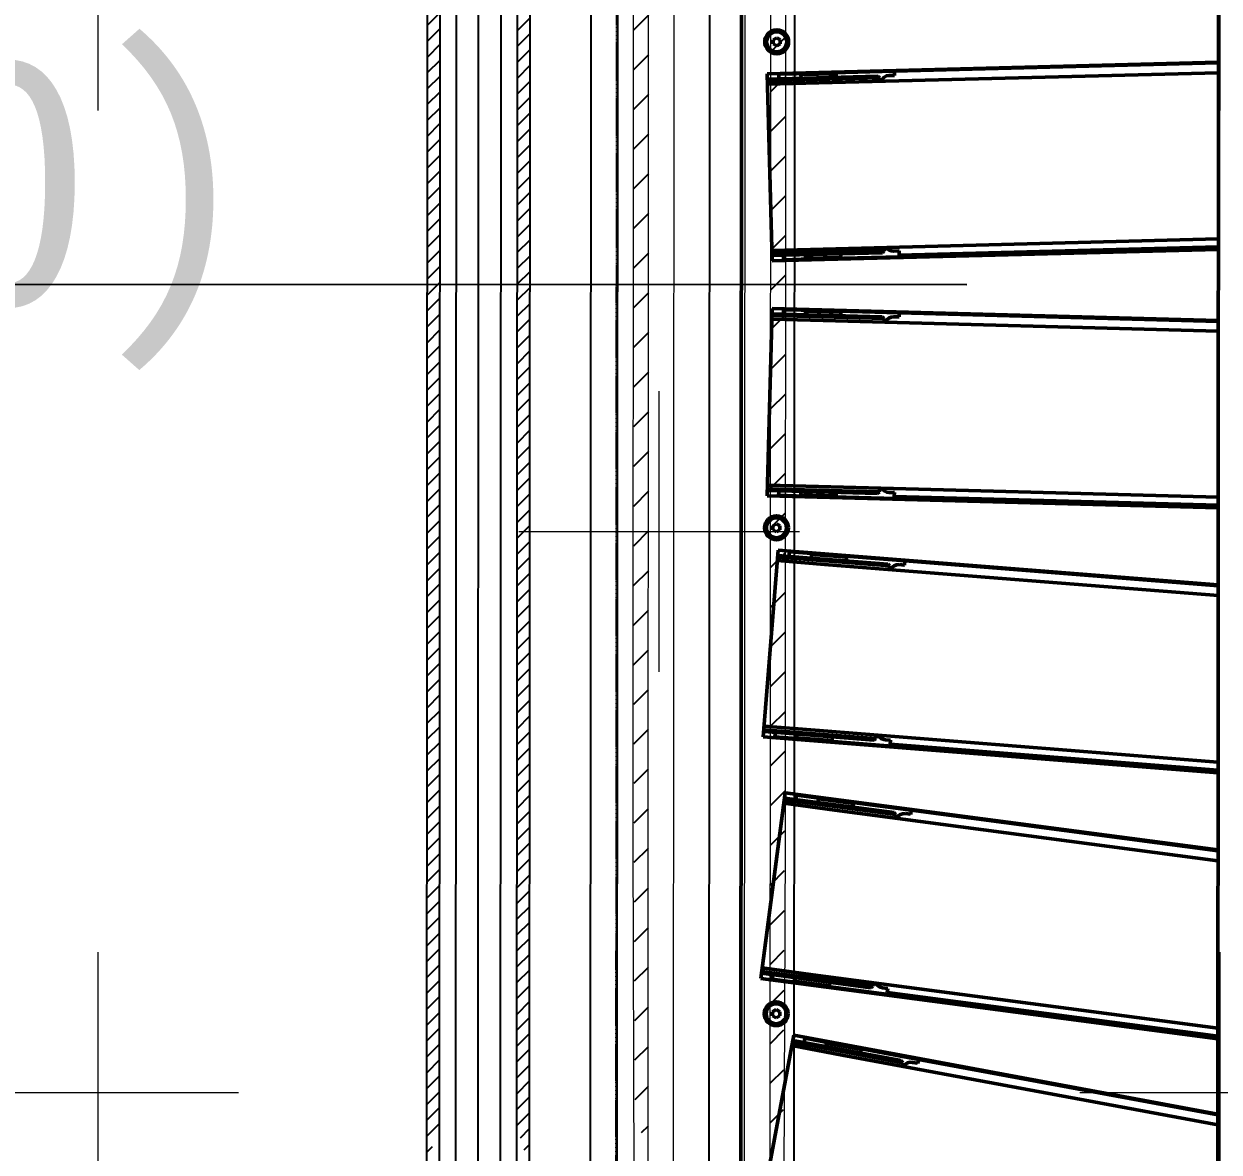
# Model space of a CAD drawing. Header units: millimetres. Extents: x 845401 to 948039, y 511594 to 550263.
# Drawn here: x 912148 to 912824, y 536149 to 536787 of the extents above; entities that cross this region are included whole.
import ezdxf

# ---------------------------------------------------------------- set-up
doc = ezdxf.new("R2010")
doc.units = ezdxf.units.MM
doc.linetypes.add('CENTER', pattern=[0])
doc.linetypes.add('DASHED', pattern=[0.75, 0.5, -0.25])
for name, color, linetype in [('00', 7, 'Continuous'), ('3中心线层', 1, 'CENTER'), ('4文字层', 3, 'Continuous'), ('4虚线层', 6, 'DASHED'), ('5剖面线层', 2, 'Continuous')]:
    doc.layers.add(name, color=color, linetype=linetype)
doc.layers.add('A-剖-0.10mm.......SECT-L01', color=255, linetype='Continuous', lineweight=18)
doc.layers.add('可见 (ISO)', color=7, linetype='Continuous', lineweight=50)
pattern_1 = [(135, (-285.949, -2598.693), (-11.22532, -11.22532), [])]

# ---------------------------------------------------------------- blocks, each defined once
blk = doc.blocks.new('*U100472')
at = {"layer": '5剖面线层'}
h = blk.add_hatch(dxfattribs=at)
h.set_pattern_fill('ANSI31', color=256, scale=2, angle=-90, style=0)
h.set_pattern_definition([(315, (-3679.253, 1891.92), (4.490128, 4.490128), [])])
h.paths.add_polyline_path([(-1921.69, 1032.02), (-1921.69, 1536.52), (-1922.19, 1537.02), (-1924.69, 1537.02), (-1924.69, 1530.02), (-1924.69, 1515.02), (-1926.69, 1515.02), (-1928.69, 1515.02), (-1928.69, 1032.02)])
h.paths.add_polyline_path([(-1924.69, 549.02), (-1924.69, 534.02), (-1924.69, 527.02), (-1922.19, 527.02), (-1921.69, 527.52), (-1921.69, 1032.02), (-1928.69, 1032.02), (-1928.69, 549.02), (-1926.69, 549.02)])
h.paths.add_polyline_path([(-1972.69, 1032.02), (-1972.69, 1515.02), (-1974.69, 1515.02), (-1976.69, 1515.02), (-1976.69, 1530.02), (-1976.69, 1537.02), (-1979.19, 1537.02), (-1979.69, 1536.52), (-1979.69, 1032.02)])
h.paths.add_polyline_path([(-1972.69, 549.02), (-1972.69, 1032.02), (-1979.69, 1032.02), (-1979.69, 527.52), (-1979.19, 527.02), (-1976.69, 527.02), (-1976.69, 534.02), (-1976.69, 549.02), (-1974.69, 549.02)])
h = blk.add_hatch(dxfattribs=at)
h.set_pattern_fill('ANSI31', color=256, scale=5, angle=90, style=0)
h.set_pattern_definition(pattern_1)
h.paths.add_polyline_path([(-1862.94, 817.02), (-1861.95, 554.01, 0.413109), (-1859.95, 552.02), (-1854.44, 552.02), (-1854.44, 1512.02), (-1859.95, 1512.02, 0.413109), (-1861.95, 1510.03), (-1862.94, 1247.02)])
h = blk.add_hatch(dxfattribs=at)
h.set_pattern_fill('ANSI31', color=256, scale=5, angle=90, style=0)
h.set_pattern_definition(pattern_1)
h.paths.add_polyline_path([(-1785.44, 552.02), (-1779.93, 552.02, 0.413109), (-1777.93, 554.01), (-1776.94, 817.02), (-1776.94, 1247.02), (-1777.93, 1510.03, 0.413109), (-1779.93, 1512.02), (-1785.44, 1512.02)])
blk.add_line((-1771.94, 402.02), (-1771.94, 1662.02))
at = {"color": 7, "linetype": 'Continuous', "lineweight": 25}
for p, q in [((-1979.69, 1636.52), (-1979.69, 427.52)), ((-1921.69, 427.52), (-1921.69, 1636.52)), ((-1886.94, 1622.02), (-1886.94, 442.02)), ((-1972.69, 449.02), (-1972.69, 1615.02)), ((-1963.19, 1615.02), (-1963.19, 449.02)), ((-1938.19, 449.02), (-1938.19, 1615.02)), ((-1928.69, 1615.02), (-1928.69, 449.02)), ((-1872.06, 452.02), (-1872.06, 1612.02))]:
    blk.add_line(p, q, dxfattribs=at)
at = {"color": 7, "linetype": 'Continuous', "lineweight": 15}
for p, q in [((-1854.44, 1612.02), (-1854.44, 452.02)), ((-1785.44, 452.02), (-1785.44, 1612.02)), ((-1861.95, 1610.03), (-1862.94, 1347.02)), ((-1776.94, 1347.02), (-1777.93, 1610.03)), ((-1839.94, 1597.02), (-1839.94, 467.02)), ((-1799.94, 467.02), (-1799.94, 1597.02)), ((-1862.94, 1347.02), (-1862.94, 717.02)), ((-1776.94, 717.02), (-1776.94, 1347.02))]:
    blk.add_line(p, q, dxfattribs=at)
at = {"layer": '3中心线层', "linetype": 'ByBlock', "ltscale": 2}
blk.add_line((-1819.94, 319.02), (-1819.94, 1702.02), dxfattribs=at)
at = {"layer": '3中心线层'}
for p, q in [((-1950.69, 1647.02), (-1950.69, 417.02)), ((-1674.26, 1032.02), (-3340.95, 1032.02))]:
    blk.add_line(p, q, dxfattribs=at)
at = {"layer": '4虚线层', "linetype": 'DASHED', "lineweight": 18}
blk.add_line((-1872.83, 452.02), (-1872.83, 1612.02), dxfattribs=at)
blk = doc.blocks.new('单件分离新结构核图')
at = {"layer": '可见 (ISO)'}
for p, q in [((4619086.37, 893985.08), (4619086.37, 896285.08)), ((4618816.37, 894565.97), (4618816.37, 896020.19)), ((4618834.37, 895431.73), (4618836.37, 895432.89)), ((4618834.37, 895429.42), (4618834.37, 895431.73)), ((4618836.37, 895432.89), (4618838.37, 895431.73)), ((4618838.37, 895431.73), (4618838.37, 895429.42)), ((4618836.37, 895428.27), (4618834.37, 895429.42)), ((4618838.37, 895429.42), (4618836.37, 895428.27)), ((4618831.07, 895412.49), (4619086.37, 895419.18)), ((4618903.07, 895413.9), (4619086.37, 895418.7)), ((4618833.84, 895306.53), (4618831.07, 895412.49)), ((4618893.61, 895411.15), (4618831.14, 895409.51)), ((4618831.17, 895408.51), (4618894.68, 895410.18)), ((4618837.59, 895412.18), (4618837.58, 895412.66)), ((4618847.59, 895412.44), (4618837.59, 895412.18)), ((4618837.63, 895410.68), (4618837.59, 895412.18)), ((4618837.65, 895409.68), (4618837.63, 895410.68)), ((4618903.07, 895413.9), (4618847.59, 895412.44)), ((4618850.1, 895412.01), (4618870.09, 895412.53)), ((4618850.1, 895412.01), (4618850.15, 895410.01)), ((4618860.23, 895407.27), (4619086.37, 895413.2)), ((4618870.09, 895412.53), (4618870.14, 895410.53)), ((4618893.61, 895411.15), (4618894.68, 895410.18)), ((4618894.68, 895410.18), (4618894.77, 895408.18)), ((4618900.07, 895411.52), (4618903.01, 895411.6)), ((4618903.13, 895411.6), (4618903.01, 895411.6)), ((4618903.07, 895413.9), (4618903.13, 895411.6)), ((4618914.26, 895414.19), (4618914.25, 895414.67)), ((4618920.85, 895414.85), (4618920.86, 895414.36)), ((4618860.23, 895407.27), (4618831.22, 895406.51)), ((4619086.37, 895319.16), (4618862.69, 895313.31)), ((4618833.68, 895312.55), (4618862.69, 895313.31)), ((4618897.25, 895312.23), (4618833.73, 895310.57)), ((4618833.76, 895309.55), (4618896.25, 895311.18)), ((4619086.37, 895313.14), (4618833.84, 895306.53)), ((4618840.3, 895308.72), (4618840.27, 895309.72)), ((4618840.3, 895308.72), (4618840.34, 895307.22)), ((4618850.33, 895307.48), (4618914.01, 895309.15)), ((4618852.82, 895308.05), (4618852.77, 895310.05)), ((4618852.82, 895308.05), (4618872.81, 895308.57)), ((4618872.81, 895308.57), (4618872.76, 895310.57)), ((4618896.25, 895311.18), (4618897.25, 895312.23)), ((4618897.25, 895312.23), (4618897.23, 895314.21)), ((4618905.61, 895312.23), (4618902.67, 895312.15)), ((4618905.61, 895312.23), (4618905.73, 895312.23)), ((4618905.73, 895312.23), (4618905.79, 895309.93)), ((4618905.79, 895309.93), (4619086.37, 895314.66)), ((4618914.01, 895309.15), (4618917.01, 895309.23)), ((4618917.01, 895309.23), (4618923.61, 895309.4)), ((4618917.02, 895308.71), (4618917.01, 895309.23)), ((4618923.61, 895309.4), (4618926.61, 895309.48)), ((4618923.61, 895309.4), (4618923.62, 895308.88)), ((4618926.61, 895309.48), (4619086.37, 895313.66)), ((4618840.34, 895307.22), (4618850.33, 895307.48)), ((4618840.35, 895306.7), (4618840.34, 895307.22)), ((4618831.07, 895173.66), (4618833.84, 895279.63)), ((4618833.74, 895275.61), (4618897.25, 895273.95)), ((4618896.23, 895274.97), (4618833.76, 895276.61)), ((4618833.84, 895279.63), (4619086.37, 895273.01)), ((4618840.27, 895276.44), (4618840.3, 895277.44)), ((4618840.3, 895277.44), (4618840.34, 895278.94)), ((4618840.34, 895278.94), (4618840.35, 895279.46)), ((4618850.33, 895278.68), (4618840.34, 895278.94)), ((4618905.82, 895277.22), (4618850.33, 895278.68)), ((4618852.82, 895278.11), (4618852.77, 895276.11)), ((4618852.82, 895278.11), (4618872.81, 895277.59)), ((4618872.81, 895277.59), (4618872.76, 895275.59)), ((4618896.23, 895274.97), (4618897.25, 895273.95)), ((4618902.7, 895275), (4618905.63, 895274.93)), ((4618905.75, 895274.92), (4618905.63, 895274.93)), ((4618905.82, 895277.22), (4618905.75, 895274.92)), ((4618905.82, 895277.22), (4619086.37, 895272.5)), ((4618917.01, 895276.93), (4618917.02, 895277.45)), ((4618923.62, 895277.28), (4618923.61, 895276.76)), ((4618862.69, 895272.85), (4618833.68, 895273.61)), ((4618862.69, 895272.85), (4619086.37, 895266.99)), ((4618897.25, 895273.95), (4618897.23, 895271.95)), ((4619086.37, 895166.98), (4618831.07, 895173.66)), ((4618831.14, 895176.64), (4618893.64, 895175.01)), ((4618894.68, 895176), (4618831.17, 895177.66)), ((4618831.22, 895179.64), (4618860.23, 895178.88)), ((4618837.58, 895173.49), (4618837.59, 895173.97)), ((4618837.63, 895175.47), (4618837.59, 895173.97)), ((4618837.59, 895173.97), (4618847.59, 895173.71)), ((4618837.63, 895175.47), (4618837.65, 895176.47)), ((4618847.59, 895173.71), (4618911.26, 895172.04)), ((4618850.1, 895174.15), (4618850.15, 895176.15)), ((4618850.1, 895174.15), (4618870.09, 895173.62)), ((4618855.08, 895173.52), (4618855.1, 895174.02)), ((4619086.37, 895172.96), (4618860.23, 895178.88)), ((4618865.08, 895173.25), (4618865.09, 895173.75)), ((4618870.09, 895173.62), (4618870.14, 895175.62)), ((4618893.64, 895175.01), (4618894.68, 895176)), ((4618894.68, 895176), (4618894.77, 895177.98)), ((4618903.03, 895175.56), (4618900.1, 895175.64)), ((4618903.03, 895175.56), (4618903.15, 895175.56)), ((4618903.15, 895175.56), (4618903.09, 895173.26)), ((4618903.09, 895173.26), (4619086.37, 895168.46)), ((4618911.26, 895172.04), (4618914.26, 895171.97)), ((4618914.25, 895171.48), (4618914.26, 895171.97)), ((4618914.26, 895171.97), (4618920.86, 895171.79)), ((4618920.86, 895171.79), (4618920.85, 895171.31)), ((4618920.86, 895171.79), (4618923.86, 895171.71)), ((4618923.86, 895171.71), (4619086.37, 895167.46)), ((4618834.37, 895156.73), (4618836.37, 895157.89)), ((4618834.37, 895154.42), (4618834.37, 895156.73)), ((4618836.37, 895153.27), (4618834.37, 895154.42)), ((4618836.37, 895157.89), (4618838.37, 895156.73)), ((4618838.37, 895154.42), (4618836.37, 895153.27)), ((4618838.37, 895156.73), (4618838.37, 895154.42)), ((4618828.99, 895037.26), (4618837.31, 895142.94)), ((4618899.37, 895135.07), (4618837.07, 895139.97)), ((4618837.31, 895142.94), (4619086.37, 895123.33)), ((4618843.56, 895139.46), (4618843.64, 895140.45)), ((4618843.64, 895140.45), (4618843.76, 895141.95)), ((4618843.76, 895141.95), (4618843.8, 895142.43)), ((4618853.73, 895141.17), (4618843.76, 895141.95)), ((4618909.06, 895136.81), (4618853.73, 895141.17)), ((4618856.18, 895140.47), (4618856.02, 895138.48)), ((4618856.18, 895140.47), (4618876.12, 895138.9)), ((4618865.76, 895134.7), (4618836.84, 895136.98)), ((4618837, 895138.97), (4618900.33, 895133.99)), ((4618865.76, 895134.7), (4619086.37, 895117.34)), ((4618876.12, 895138.9), (4618875.96, 895136.91)), ((4618899.37, 895135.07), (4618900.33, 895133.99)), ((4618900.33, 895133.99), (4618900.21, 895131.99)), ((4618905.83, 895134.76), (4618908.76, 895134.53)), ((4618908.88, 895134.52), (4618908.76, 895134.53)), ((4618909.06, 895136.81), (4618908.88, 895134.52)), ((4618909.06, 895136.81), (4619086.37, 895122.86)), ((4618920.22, 895135.93), (4618920.26, 895136.41)), ((4618926.84, 895135.89), (4618926.8, 895135.41)), ((4618829.23, 895040.28), (4618891.54, 895035.37)), ((4618892.64, 895036.31), (4618829.31, 895041.29)), ((4618829.46, 895043.27), (4618858.38, 895040.99)), ((4618835.64, 895038.77), (4618835.52, 895037.27)), ((4618835.64, 895038.77), (4618835.72, 895039.77)), ((4618848.02, 895036.79), (4618848.18, 895038.79)), ((4619086.37, 895023.05), (4618858.38, 895040.99)), ((4618892.64, 895036.31), (4618892.84, 895038.28)), ((4619086.37, 895017.01), (4618828.99, 895037.26)), ((4618835.48, 895036.75), (4618835.52, 895037.27)), ((4618835.52, 895037.27), (4618845.49, 895036.49)), ((4618845.49, 895036.49), (4618908.99, 895031.49)), ((4618848.02, 895036.79), (4618867.96, 895035.22)), ((4618867.96, 895035.22), (4618868.12, 895037.22)), ((4618891.54, 895035.37), (4618892.64, 895036.31)), ((4618900.96, 895035.43), (4618898.03, 895035.66)), ((4618901.08, 895035.42), (4618900.9, 895033.13)), ((4618900.9, 895033.13), (4619086.37, 895018.53)), ((4618900.96, 895035.43), (4618901.08, 895035.42)), ((4618908.99, 895031.49), (4618911.98, 895031.26)), ((4618911.94, 895030.73), (4618911.98, 895031.26)), ((4618911.98, 895031.26), (4618918.56, 895030.74)), ((4618918.56, 895030.74), (4618918.52, 895030.22)), ((4618918.56, 895030.74), (4618921.55, 895030.5)), ((4618921.55, 895030.5), (4619086.37, 895017.53)), ((4619079.27, 895018.09), (4619079.35, 895019.09)), ((4619085.25, 895017.62), (4619085.33, 895018.62)), ((4618827.62, 894900.54), (4618841.46, 895005.64)), ((4618841.46, 895005.64), (4619086.37, 894973.39)), ((4618847.65, 895002.78), (4618847.85, 895004.27)), ((4618847.85, 895004.27), (4618847.91, 895004.79)), ((4618857.76, 895002.96), (4618847.85, 895004.27)), ((4618869.44, 894995.88), (4618840.67, 894999.67)), ((4618840.93, 895001.65), (4618903.92, 894993.36)), ((4618903.02, 894994.48), (4618841.06, 895002.64)), ((4618847.52, 895001.79), (4618847.65, 895002.78)), ((4618912.79, 894995.72), (4618857.76, 895002.96)), ((4618860.17, 895002.14), (4618859.91, 895000.16)), ((4618860.17, 895002.14), (4618880, 894999.53)), ((4618880, 894999.53), (4618879.74, 894997.55)), ((4618869.44, 894995.88), (4619086.37, 894967.32)), ((4618903.02, 894994.48), (4618903.92, 894993.36)), ((4618903.92, 894993.36), (4618903.7, 894991.37)), ((4618909.46, 894993.84), (4618912.37, 894993.46)), ((4618912.49, 894993.44), (4618912.37, 894993.46)), ((4618912.79, 894995.72), (4618912.49, 894993.44)), ((4618912.79, 894995.72), (4619086.37, 894972.87)), ((4618923.89, 894994.26), (4618923.96, 894994.77)), ((4618930.5, 894993.91), (4618930.43, 894993.4)), ((4618828.01, 894903.5), (4618889.99, 894895.34)), ((4618891.13, 894896.22), (4618828.14, 894904.51)), ((4618828.4, 894906.47), (4618857.17, 894902.68)), ((4618834.34, 894901.66), (4618834.47, 894902.65)), ((4619086.37, 894872.51), (4618857.17, 894902.68)), ((4619086.37, 894866.48), (4618827.62, 894900.54)), ((4618834.08, 894899.69), (4618834.14, 894900.17)), ((4618834.34, 894901.66), (4618834.14, 894900.17)), ((4618834.14, 894900.17), (4618844.06, 894898.86)), ((4618844.06, 894898.86), (4618907.21, 894890.55)), ((4618846.6, 894899.03), (4618846.86, 894901.02)), ((4618846.6, 894899.03), (4618866.43, 894896.42)), ((4618866.43, 894896.42), (4618866.69, 894898.4)), ((4618889.99, 894895.34), (4618891.13, 894896.22)), ((4618891.13, 894896.22), (4618891.43, 894898.17)), ((4618899.39, 894894.91), (4618896.48, 894895.29)), ((4618899.51, 894894.89), (4618899.21, 894892.61)), ((4618899.21, 894892.61), (4619086.37, 894867.97)), ((4618899.39, 894894.91), (4618899.51, 894894.89)), ((4618907.21, 894890.55), (4618910.18, 894890.16)), ((4618910.12, 894889.68), (4618910.18, 894890.16)), ((4618910.18, 894890.16), (4618916.73, 894889.3)), ((4618916.73, 894889.3), (4618916.67, 894888.82)), ((4618916.73, 894889.3), (4618919.7, 894888.9)), ((4618834.37, 894881.73), (4618836.37, 894882.89)), ((4618836.37, 894882.89), (4618838.37, 894881.73)), ((4618919.7, 894888.9), (4619086.37, 894866.96)), ((4618834.37, 894879.42), (4618834.37, 894881.73)), ((4618836.37, 894878.27), (4618834.37, 894879.42)), ((4618838.37, 894879.42), (4618836.37, 894878.27)), ((4618838.37, 894881.73), (4618838.37, 894879.42)), ((4619076.55, 894868.25), (4619076.68, 894869.25)), ((4618826.96, 894764.18), (4618846.28, 894868.4)), ((4618873.71, 894857.24), (4618845.19, 894862.53)), ((4618845.55, 894864.5), (4618908.02, 894852.92)), ((4618907.18, 894854.09), (4618845.74, 894865.48)), ((4618846.28, 894868.4), (4619086.37, 894823.91)), ((4618852.14, 894864.29), (4618852.32, 894865.28)), ((4618852.32, 894865.28), (4618852.59, 894866.75)), ((4618852.59, 894866.75), (4618852.68, 894867.22)), ((4618862.42, 894864.93), (4618852.59, 894866.75)), ((4618916.99, 894854.81), (4618862.42, 894864.93)), ((4618864.79, 894863.98), (4618864.43, 894862.01)), ((4618864.79, 894863.98), (4618884.46, 894860.34)), ((4619082.5, 894867.47), (4619082.63, 894868.46)), ((4618873.71, 894857.24), (4619086.37, 894817.83)), ((4618884.46, 894860.34), (4618884.09, 894858.37)), ((4618907.18, 894854.09), (4618908.02, 894852.92)), ((4618908.02, 894852.92), (4618907.69, 894850.94)), ((4618913.57, 894853.11), (4618916.46, 894852.57)), ((4618916.58, 894852.55), (4618916.46, 894852.57)), ((4618916.99, 894854.81), (4618916.58, 894852.55)), ((4618916.99, 894854.81), (4619086.37, 894823.42)), ((4618928.01, 894852.77), (4618928.09, 894853.24)), ((4618934.58, 894852.04), (4618934.5, 894851.57))]:
    blk.add_line(p, q, dxfattribs=at)
for centre, radius in [((4618836.37, 895430.58), 6.75), ((4618836.37, 895430.58), 5.67), ((4618836.37, 895155.58), 6.75), ((4618836.37, 895155.58), 5.67), ((4618836.37, 894880.58), 6.75), ((4618836.37, 894880.58), 5.67)]:
    blk.add_circle(centre, radius, dxfattribs=at)
for centre, major_axis, start_param, end_param in [((4618900.2, 895406.52), (-0.13, 5), 0, 1.202528), ((4618902.54, 895317.15), (0.13, -5), 5.306775, 6.283185), ((4618902.57, 895270.01), (0.13, 5), 0, 1.202528), ((4618900.23, 895180.64), (-0.13, -5), 5.306775, 6.283185), ((4618905.44, 895129.77), (0.39, 4.98), 0, 1.202528), ((4618898.42, 895040.65), (-0.39, -4.98), 5.306775, 6.283185), ((4618908.8, 894988.88), (0.65, 4.96), 0, 1.202528), ((4618897.13, 894900.25), (-0.65, -4.96), 5.306775, 6.283185), ((4618912.66, 894848.19), (0.91, 4.92), 0, 1.202528)]:
    blk.add_ellipse(centre, major_axis=major_axis, ratio=0.99863, start_param=start_param, end_param=end_param, dxfattribs=at)
blk = doc.blocks.new('C线')
at = {"xscale": -1, "rotation": 179.9712508777102}
blk.add_blockref('*U100472', (996226.29, 476508.66, 12.69), dxfattribs=at)
at = {"layer": 'A-剖-0.10mm.......SECT-L01', "color": 1, "rotation": 359.9712527628268}
blk.add_blockref('单件分离新结构核图', (-3624841.16, -417498.02, 12.69), dxfattribs=at)
at = {"layer": '4文字层', "insert": (994151.95, 475606.54, 12.69), "char_height": 140, "width": 865.6028, "attachment_point": 3, "rotation": 359.97125}
blk.add_mtext('H+3900(+600)', dxfattribs=at)
blk = doc.blocks.new('BC线平台')
at = {"layer": 'A-剖-0.10mm.......SECT-L01'}
h = blk.add_hatch(dxfattribs=at)
h.set_pattern_fill('CROSS', color=2, scale=50)
h.set_pattern_definition([(0, (691447.87, 341554.85), (317.5, 317.5), [158.75, -476.25]), (90, (691527.24, 341475.47), (-317.5, 317.5), [158.75, -476.25])])
h.paths.add_polyline_path([(791174.13, 370096.42), (802932.03, 370096.42), (802932.03, 366396.42), (791174.13, 366396.42)])

msp = doc.modelspace()

# ---------------------------------------------------------------- block references
at = {"layer": '00'}
for name, p in [('BC线平台', (120688.34, 168041.31, -0.98)), ('C线', (-81869.83, 61162.22))]:
    msp.add_blockref(name, p, dxfattribs=at)

doc.saveas('drawing.dxf')
